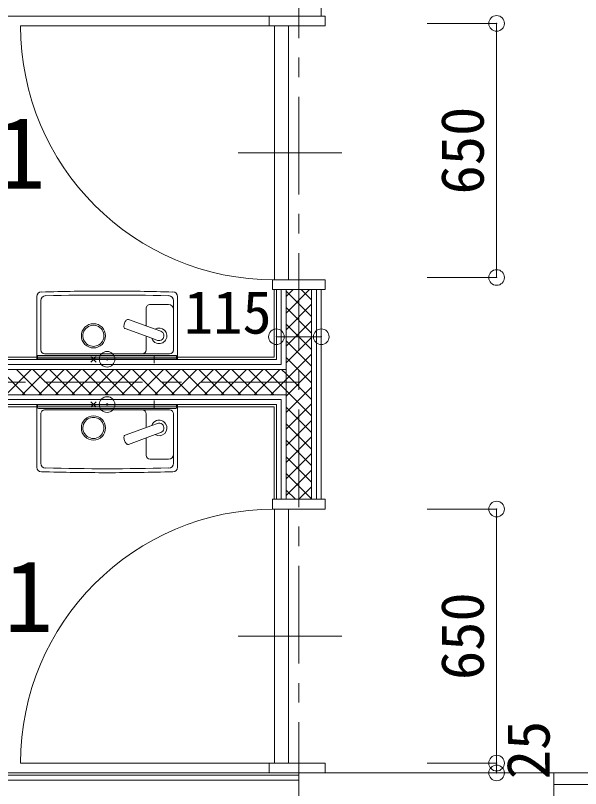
# Model space of a CAD drawing. Units: millimetres at full size, sheet at 1:50. Extents: x -17874 to 19699, y -20565 to 13459.
# Drawn here: x -7319 to -5872, y -3304 to -1326 of the extents above; entities that cross this region are included whole.
import ezdxf
from ezdxf.enums import TextEntityAlignment as Align

# ---------------------------------------------------------------- set-up
doc = ezdxf.new("R2010")
doc.units = ezdxf.units.MM
doc.header["$LTSCALE"] = 50
doc.header["$PDMODE"] = 32
doc.header["$PDSIZE"] = 40
doc.linetypes.add('CHAIN1', pattern=[8, 5, -1, 1, -1])
for name, color, linetype, lineweight in [('1-1_表（文字_固定）', 4, 'CHAIN1', 9), ('1-2', 3, 'Continuous', 18), ('1-3', 7, 'Continuous', 13), ('1-4', 4, 'Continuous', 9), ('1-5_建具姿図', 3, 'Continuous', 13), ('1-6', 7, 'Continuous', 13), ('1-8', 134, 'Continuous', 5), ('1-D_寸法', 6, 'Continuous', 9)]:
    doc.layers.add(name, color=color, linetype=linetype, lineweight=lineweight)
doc.styles.add('ＭＳ ゴシック', font='')
doc.styles.get('ＭＳ ゴシック').set_extended_font_data('MS Gothic')

msp = doc.modelspace()

# ---------------------------------------------------------------- linework, layer by layer
at = {"layer": '1-1_表（文字_固定）'}
for p, q in [((-6593.07, -3384.31), (-6593.07, -854.87)), ((-6593.07, -2264.31), (-14346.42, -2264.31))]:
    msp.add_line(p, q, dxfattribs=at)
at = {"layer": '1-2'}
for p, q in [((-6535.57, -1327.81), (-6535.57, -1206.81)), ((-6535.57, -1327.81), (-8581.07, -1327.81)), ((-6656.57, -2200.81), (-6656.57, -2027.81)), ((-6535.57, -2564.31), (-6535.57, -2027.81)), ((-6656.57, -2200.81), (-8581.07, -2200.81)), ((-6656.57, -2327.81), (-8581.07, -2327.81)), ((-6656.57, -2564.31), (-6656.57, -2327.81)), ((-8243.07, -3264.31), (-4568.9, -3264.31))]:
    msp.add_line(p, q, dxfattribs=at)
at = {"layer": '1-2', "color": 7, "lineweight": 13}
for p, q in [((-6086.78, -1346.81), (-6086.78, -1996.81)), ((-6086.78, -3239.31), (-6086.78, -2589.31)), ((-6086.78, -3264.31), (-6086.78, -3239.31))]:
    msp.add_line(p, q, dxfattribs=at)
at = {"layer": '1-3', "color": 4, "lineweight": 9}
for p, q in [((-8599.57, -3282.81), (-6593.07, -3282.81)), ((-8587.07, -3270.31), (-6593.07, -3270.31))]:
    msp.add_line(p, q, dxfattribs=at)
at = {"layer": '1-3'}
msp.add_line((-5940.07, -3499.31), (-5940.07, -3264.31), dxfattribs=at)
at = {"layer": '1-3', "color": 4, "linetype": 'CHAIN1', "lineweight": 9}
msp.add_line((-5877.57, -3264.31), (-5940.07, -3264.31), dxfattribs=at)
at = {"layer": '1-4', "color": 3, "lineweight": 18}
for p, q in [((-6525.57, -1327.81), (-6669.19, -1327.81)), ((-6669.19, -1352.81), (-6669.19, -1327.81)), ((-6525.57, -1352.81), (-6525.57, -1327.81)), ((-6525.57, -1352.81), (-7305.57, -1352.81)), ((-6655.57, -2002.81), (-6655.57, -1352.81)), ((-6619.57, -2002.81), (-6619.57, -1352.81)), ((-6660.57, -2027.81), (-6660.57, -2002.81)), ((-6525.57, -2027.81), (-6660.57, -2027.81)), ((-6525.57, -2564.31), (-6660.57, -2564.31)), ((-6660.57, -2564.31), (-6660.57, -2589.31)), ((-6525.57, -2564.31), (-6525.57, -2589.31)), ((-6525.57, -2589.31), (-6660.57, -2589.31)), ((-6655.57, -2589.31), (-6655.57, -3239.31)), ((-6619.57, -2589.31), (-6619.57, -3239.31)), ((-6525.57, -3239.31), (-7305.57, -3239.31)), ((-6669.19, -3239.31), (-6669.19, -3264.31)), ((-6525.57, -3239.31), (-6525.57, -3264.31)), ((-6525.57, -3264.31), (-6669.19, -3264.31))]:
    msp.add_line(p, q, dxfattribs=at)
at = {"layer": '1-4'}
for p, q in [((-6748.48, -1677.81), (-6483.28, -1677.81)), ((-6748.48, -2914.31), (-6483.28, -2914.31))]:
    msp.add_line(p, q, dxfattribs=at)
at = {"layer": '1-4', "color": 7, "lineweight": 13}
msp.add_line((-6650.57, -2148.46), (-6535.57, -2148.46), dxfattribs=at)
at = {"layer": '1-4', "color": 3, "lineweight": 18}
msp.add_lwpolyline([(-6525.57, -2027.81), (-6525.57, -2002.81), (-6660.57, -2002.81)], dxfattribs=at)
for centre, start, end in [((-6655.57, -1352.81), 180, 270), ((-6655.57, -3239.31), 90, 180)]:
    msp.add_arc(centre, 650, start, end, dxfattribs=at)
at = {"layer": '1-6'}
for p, q in [((-6086.78, -1346.81), (-6264.63, -1346.81)), ((-6086.78, -1996.81), (-6264.63, -1996.81)), ((-6086.78, -2589.31), (-6264.63, -2589.31)), ((-6086.78, -3239.31), (-6264.63, -3239.31)), ((-6086.78, -3264.31), (-6264.63, -3264.31))]:
    msp.add_line(p, q, dxfattribs=at)
at = {"layer": '1-6', "color": 2}
for p in [(-6086.78, -1346.81), (-6086.78, -1996.81), (-6650.57, -2148.46), (-6535.57, -2148.46), (-6086.78, -2589.31), (-6086.78, -3239.31), (-6086.78, -3264.31)]:
    msp.add_point(p, dxfattribs=at)
at = {"layer": '1-8', "color": 4, "lineweight": 9}
for p, q in [((-6650.57, -2206.81), (-6650.57, -2027.81)), ((-6638.07, -2219.31), (-6638.07, -2027.81)), ((-6625.57, -2564.31), (-6625.57, -2027.81)), ((-6560.57, -2564.31), (-6560.57, -2027.81)), ((-6548.07, -2564.31), (-6548.07, -2027.81)), ((-6650.57, -2206.81), (-8587.07, -2206.81)), ((-6638.07, -2219.31), (-8587.07, -2219.31)), ((-6625.57, -2231.81), (-8587.07, -2231.81)), ((-6625.57, -2296.81), (-8587.07, -2296.81)), ((-6638.07, -2309.31), (-8587.07, -2309.31)), ((-6638.07, -2564.31), (-6638.07, -2309.31)), ((-6650.57, -2321.81), (-8587.07, -2321.81)), ((-6650.57, -2564.31), (-6650.57, -2321.81)), ((-5940.07, -3294.31), (-4568.9, -3294.31))]:
    msp.add_line(p, q, dxfattribs=at)
at = {"layer": '1-8'}
for p, q in [((-6625.57, -2045.52), (-6607.87, -2027.81)), ((-6625.57, -2087.94), (-6565.44, -2027.81)), ((-6625.57, -2031.4), (-6560.57, -2096.4)), ((-6586.75, -2027.81), (-6560.57, -2053.98)), ((-6625.57, -2130.37), (-6560.57, -2065.37)), ((-6625.57, -2073.83), (-6560.57, -2138.83)), ((-6625.57, -2172.79), (-6560.57, -2107.79)), ((-6625.57, -2116.26), (-6560.57, -2181.26)), ((-6625.57, -2215.22), (-6560.57, -2150.22)), ((-6625.57, -2158.68), (-6560.57, -2223.68)), ((-6625.57, -2257.65), (-6560.57, -2192.65)), ((-6625.57, -2201.11), (-6560.57, -2266.11)), ((-7358.55, -2231.81), (-7293.55, -2296.81)), ((-7343.56, -2296.81), (-7278.56, -2231.81)), ((-7316.13, -2231.81), (-7251.13, -2296.81)), ((-7301.13, -2296.81), (-7236.13, -2231.81)), ((-7273.7, -2231.81), (-7208.7, -2296.81)), ((-7258.7, -2296.81), (-7193.7, -2231.81)), ((-7231.27, -2231.81), (-7166.27, -2296.81)), ((-7216.28, -2296.81), (-7151.28, -2231.81)), ((-7188.85, -2231.81), (-7123.85, -2296.81)), ((-7173.85, -2296.81), (-7108.85, -2231.81)), ((-7146.42, -2231.81), (-7081.42, -2296.81)), ((-7131.43, -2296.81), (-7066.43, -2231.81)), ((-7103.99, -2231.81), (-7038.99, -2296.81)), ((-7089, -2296.81), (-7024, -2231.81)), ((-7061.57, -2231.81), (-6996.57, -2296.81)), ((-7046.57, -2296.81), (-6981.57, -2231.81)), ((-7019.14, -2231.81), (-6954.14, -2296.81)), ((-7004.15, -2296.81), (-6939.15, -2231.81)), ((-6976.71, -2231.81), (-6911.71, -2296.81)), ((-6961.72, -2296.81), (-6896.72, -2231.81)), ((-6934.29, -2231.81), (-6869.29, -2296.81)), ((-6919.29, -2296.81), (-6854.29, -2231.81)), ((-6891.86, -2231.81), (-6826.86, -2296.81)), ((-6876.87, -2296.81), (-6811.87, -2231.81)), ((-6849.44, -2231.81), (-6784.44, -2296.81)), ((-6834.44, -2296.81), (-6769.44, -2231.81)), ((-6807.01, -2231.81), (-6742.01, -2296.81)), ((-6792.01, -2296.81), (-6727.01, -2231.81)), ((-6764.58, -2231.81), (-6699.58, -2296.81)), ((-6749.59, -2296.81), (-6684.59, -2231.81)), ((-6722.16, -2231.81), (-6657.16, -2296.81)), ((-6707.16, -2296.81), (-6642.16, -2231.81)), ((-6679.73, -2231.81), (-6625.57, -2285.96)), ((-6637.3, -2231.81), (-6625.57, -2243.54)), ((-6625.57, -2300.07), (-6560.57, -2235.07)), ((-6625.57, -2243.54), (-6560.57, -2308.54)), ((-6664.74, -2296.81), (-6625.57, -2257.65)), ((-6625.57, -2342.5), (-6560.57, -2277.5)), ((-6625.57, -2285.96), (-6560.57, -2350.96)), ((-6625.57, -2384.93), (-6560.57, -2319.93)), ((-6625.57, -2328.39), (-6560.57, -2393.39)), ((-6625.57, -2427.35), (-6560.57, -2362.35)), ((-6625.57, -2370.82), (-6560.57, -2435.82)), ((-6625.57, -2469.78), (-6560.57, -2404.78)), ((-6625.57, -2413.24), (-6560.57, -2478.24)), ((-6625.57, -2512.21), (-6560.57, -2447.21)), ((-6625.57, -2455.67), (-6560.57, -2520.67)), ((-6625.57, -2554.63), (-6560.57, -2489.63)), ((-6625.57, -2498.1), (-6560.57, -2563.1)), ((-6625.57, -2540.52), (-6601.79, -2564.31)), ((-6592.82, -2564.31), (-6560.57, -2532.06))]:
    msp.add_line(p, q, dxfattribs=at)
at = {"layer": '1-D_寸法'}
for p, q in [((-7253.87, -2056.07), (-7253.87, -2182.01)), ((-6913.87, -2056.07), (-6913.87, -2182.01)), ((-6903.87, -2045.37), (-6903.87, -2206.01)), ((-6983.87, -2076.01), (-6983.87, -2120.68)), ((-6973.87, -2066.01), (-6926.87, -2066.01)), ((-7038.03, -2127.57), (-7039.05, -2126.94)), ((-7038.03, -2127.57), (-6969.84, -2152.39)), ((-6983.87, -2147.28), (-6983.87, -2182.01)), ((-6969.84, -2152.39), (-6955.16, -2157.73)), ((-7243.87, -2192.01), (-6923.87, -2192.01)), ((-7261.89, -2197.98), (-7261.89, -2205.18)), ((-7261.89, -2205.18), (-6905.89, -2205.18)), ((-7259.89, -2195.98), (-6907.89, -2195.98)), ((-7160.9, -2205.19), (-7160.9, -2205.25)), ((-7111.8, -2213.08), (-7125.94, -2198.94)), ((-7125.94, -2213.08), (-7111.8, -2198.94)), ((-7008.9, -2205.91), (-7008.9, -2205.97)), ((-6963.88, -2216.01), (-6963.88, -2196.01)), ((-6914.89, -2205.18), (-6914.89, -2205.98)), ((-6905.89, -2197.98), (-6905.89, -2205.18)), ((-6963.88, -2311.81), (-6963.88, -2331.81)), ((-7261.89, -2329.83), (-7261.89, -2322.63)), ((-7261.89, -2322.63), (-6905.89, -2322.63)), ((-7259.89, -2331.83), (-6907.89, -2331.83)), ((-7160.9, -2322.63), (-7160.9, -2322.57)), ((-7111.8, -2314.74), (-7125.94, -2328.88)), ((-7125.94, -2314.74), (-7111.8, -2328.88)), ((-7008.9, -2321.91), (-7008.9, -2321.85)), ((-6914.89, -2322.63), (-6914.89, -2321.83)), ((-6905.89, -2329.83), (-6905.89, -2322.63)), ((-6903.87, -2482.45), (-6903.87, -2321.81)), ((-7253.87, -2471.74), (-7253.87, -2345.81)), ((-7243.87, -2335.81), (-6923.87, -2335.81)), ((-6983.87, -2380.54), (-6983.87, -2345.81)), ((-6913.87, -2471.74), (-6913.87, -2345.81)), ((-6969.84, -2375.43), (-6955.16, -2370.09)), ((-7038.03, -2400.25), (-6969.84, -2375.43)), ((-7038.03, -2400.25), (-7039.05, -2400.87)), ((-6983.87, -2451.81), (-6983.87, -2407.14)), ((-6973.87, -2461.81), (-6926.87, -2461.81))]:
    msp.add_line(p, q, dxfattribs=at)
for points in [[(-7263.87, -2045.37), (-7263.87, -2206.01), (-6903.87, -2206.01)], [(-7039.05, -2126.94), (-7039.87, -2125.89), (-7040.45, -2124.45), (-7040.77, -2122.68), (-7040.82, -2120.64), (-7040.61, -2118.42), (-7040.13, -2116.1), (-7039.4, -2113.77), (-7038.46, -2111.51), (-7037.34, -2109.43), (-7036.08, -2107.59), (-7034.72, -2106.06), (-7033.33, -2104.91), (-7031.96, -2104.18), (-7030.67, -2103.9), (-7029.48, -2104.07)], [(-7029.48, -2104.07), (-6961.29, -2128.9), (-6946.61, -2134.24)], [(-7252.89, -2205.18), (-7252.89, -2205.98), (-6914.89, -2205.98)], [(-7263.87, -2482.45), (-7263.87, -2321.81), (-6903.87, -2321.81)], [(-7252.89, -2322.63), (-7252.89, -2321.83), (-6914.89, -2321.83)], [(-7039.05, -2400.87), (-7039.87, -2401.92), (-7040.45, -2403.36), (-7040.77, -2405.14), (-7040.82, -2407.18), (-7040.61, -2409.4), (-7040.13, -2411.71), (-7039.4, -2414.05), (-7038.46, -2416.3), (-7037.34, -2418.38), (-7036.08, -2420.23), (-7034.72, -2421.75), (-7033.33, -2422.91), (-7031.96, -2423.64), (-7030.67, -2423.92), (-7029.48, -2423.74)], [(-7029.48, -2423.74), (-6961.29, -2398.92), (-6946.61, -2393.58)]]:
    msp.add_lwpolyline(points, dxfattribs=at)
for centre, major_axis, start_param, end_param in [((-7251.87, -2045.37), (12, 0), 1.5988562, 3.1415927), ((-7083.87, -8030.97), (5999.95, 0), 1.5707963, 1.5988562), ((-7083.87, -8030.97), (5999.95, 0), 1.5427367, 1.5707963), ((-6915.87, -2045.37), (12, 0), 6.2831853, 7.825922), ((-7240.87, -2056.07), (13, 0), 1.5970668, 3.1415927), ((-7083.87, -8030.96), (5989.95, 0), 1.5445261, 1.5970668), ((-6926.87, -2056.07), (13, 0), 6.2831853, 7.8277114), ((-6973.87, -2076.01), (10, 0), 1.5707963, 3.1415927), ((-6926.87, -2079.01), (13, 0), 6.2831853, 7.8539816), ((-7118.89, -2145.98), (27, 0), 5.2575066, 10.4504569), ((-6950.89, -2145.98), (20, 0), 4.3633231, 8.4005808), ((-6950.89, -2145.98), (12.5, 0), 4.3633231, 7.5049158), ((-6950.89, -2145.98), (20, 0), 3.4676584, 4.3633231), ((-7118.89, -2145.98), (27, 0), 4.1672716, 4.712389), ((-7118.89, -2145.98), (27, 0), 4.712389, 5.2575066), ((-7243.87, -2182.01), (10, 0), 3.1415927, 4.712389), ((-6993.87, -2182.01), (10, 0), 4.712389, 6.2831853), ((-6923.87, -2182.01), (10, 0), 4.712389, 6.2831853), ((-7259.89, -2197.98), (2, 0), 1.5707963, 3.1415927), ((-6907.89, -2197.98), (2, 0), 6.2831853, 7.8539816), ((-7259.89, -2329.83), (2, 0), 3.1415927, 4.712389), ((-6907.89, -2329.83), (2, 0), 4.712389, 6.2831853), ((-7243.87, -2345.81), (10, 0), 1.5707963, 3.1415927), ((-6993.87, -2345.81), (10, 0), 6.2831853, 7.8539816), ((-6923.87, -2345.81), (10, 0), 6.2831853, 7.8539816), ((-7118.89, -2381.83), (27, 0), 2.1159137, 7.308864), ((-7118.89, -2381.83), (27, 0), 1.5707963, 2.1159137), ((-7118.89, -2381.83), (27, 0), 1.0256787, 1.5707963), ((-6950.89, -2381.83), (20, 0), 1.9198622, 2.8155269), ((-6950.89, -2381.83), (20, 0), 4.1657898, 8.2030475), ((-6950.89, -2381.83), (12.5, 0), 5.0614548, 8.2030475), ((-6973.87, -2451.81), (10, 0), 3.1415927, 4.712389), ((-6926.87, -2448.81), (13, 0), 4.712389, 6.2831853), ((-7240.87, -2471.74), (13, 0), 3.1415927, 4.6861185), ((-6926.87, -2471.74), (13, 0), 4.7386592, 6.2831853), ((-7251.87, -2482.45), (12, 0), 3.1415927, 4.6843291), ((-7083.87, 3503.14), (5989.95, 0), 4.6861185, 4.7386592), ((-6915.87, -2482.45), (12, 0), 4.7404486, 6.2831853), ((-7083.87, 3503.15), (5999.95, 0), 4.6843291, 4.712389), ((-7083.87, 3503.15), (5999.95, 0), 4.712389, 4.7404486)]:
    msp.add_ellipse(centre, major_axis=major_axis, ratio=0.9999, start_param=start_param, end_param=end_param, dxfattribs=at)
for centre, major_axis in [((-7118.87, -2146.01), (31, 0)), ((-7083.87, -2206.01), (2, 0)), ((-7083.87, -2321.81), (2, 0)), ((-7118.87, -2381.81), (31, 0))]:
    msp.add_ellipse(centre, major_axis=major_axis, ratio=0.9999, dxfattribs=at)
for p in [(-7083.87, -2206.01), (-7083.87, -2321.81)]:
    msp.add_point(p, dxfattribs=at)

# ---------------------------------------------------------------- texts
at = {"layer": '1-5_建具姿図', "style": 'ＭＳ ゴシック'}
for s, p in [('男子ﾄｲﾚ1', (-8241.89, -1824.44)), ('女子ﾄｲﾚ1', (-8222.16, -2958.85))]:
    msp.add_text(s, height=183.3, dxfattribs=at).set_placement(p, align=Align.BOTTOM_LEFT)
at = {"layer": '1-6', "style": 'ＭＳ ゴシック'}
for s, p in [('650', (-6086.78, -1784.31)), ('650', (-6086.78, -3026.81)), ('25', (-5918.14, -3280.57))]:
    msp.add_text(s, height=110, rotation=90, dxfattribs=at).set_placement(p, align=Align.BOTTOM_LEFT)
msp.add_text('115', height=110, dxfattribs=at).set_placement((-6887.12, -2173.49), align=Align.BOTTOM_LEFT)

doc.saveas('drawing.dxf')
